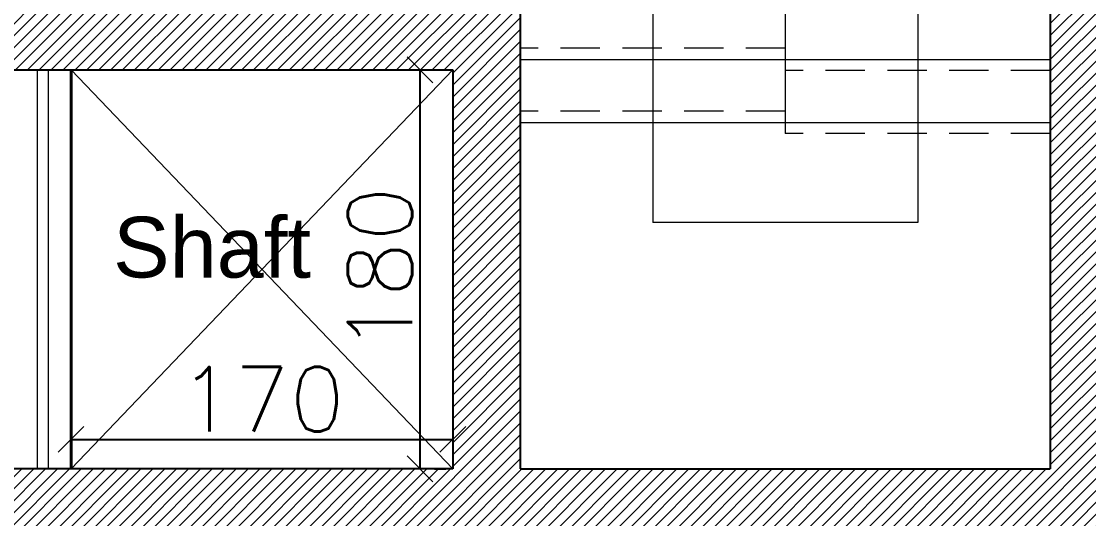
# Model space of a CAD drawing. Header units: metres. Extents: x -322116 to -321123, y -26723 to -26468.
# Drawn here: x -321720.433 to -321715.681, y -26554.041 to -26551.829 of the extents above; entities that cross this region are included whole.
import ezdxf

# ---------------------------------------------------------------- set-up
doc = ezdxf.new("R2010")
doc.units = ezdxf.units.M
doc.header["$LTSCALE"] = 7
doc.header["$MEASUREMENT"] = 0
doc.header["$PDMODE"] = 34
doc.header["$PDSIZE"] = 0.5
doc.linetypes.add('1363-TXX-A-XXX-Plots layouts-R02$0$HIDDEN', pattern=[0.375, 0.25, -0.125])
doc.linetypes.add('Hidden', pattern=[9.525, 6.35, -3.175])
doc.layers.add('22-1-14-ROAD P2PFGC', color=5, linetype='Continuous')
for name, color, linetype, lineweight in [('A-ANNO-TXT3', 6, 'Continuous', 30), ('A-FLOR-HIDN', 9, 'Hidden', 13), ('A-GRID-DIMS', 142, 'Continuous', 9), ('A-PATT', 8, 'Continuous', 5), ('A-STRS', 2, 'Continuous', 18), ('A-WALL-BLWO', 7, 'Continuous', 40), ('L-Structure', 5, 'Continuous', 15), ('PATT-CONC', 8, 'Continuous', 9), ('plaster', 1, 'Continuous', 0), ('XREF-W09-A-ELEV04$0$A--SECT-TILE', 32, 'Continuous', 5)]:
    doc.layers.add(name, color=color, linetype=linetype, lineweight=lineweight)
doc.styles.add('EG_SIMPLEX', font='SIMPLEX.shx')
doc.styles.get("Standard").update_dxf_attribs({"font": 'romans.shx', "height": 0.5})
doc.dimstyles.new('ERGA-M-0200', dxfattribs={"dimscale": 1.15, "dimtxt": 0.2, "dimasz": 0.2, "dimexe": 0.1, "dimexo": 0.1, "dimgap": 0.06, "dimtad": 1, "dimdec": 1, "dimlfac": 100, "dimrnd": 5, "dimdsep": 46, "dimtxsty": 'EG_SIMPLEX', "dimblk1": 'OBLIQUE', "dimblk2": 'OBLIQUE', "dimsah": 1, "dimcen": 0.3, "dimclrd": 256, "dimclre": 256, "dimclrt": 2, "dimadec": 0, "dimazin": 0, "dimtfac": 1, "dimtdec": 1, "dimtix": 1, "dimtmove": 2, "dimatfit": 3, "dimldrblk": 'OBLIQUE', "dimfxl": 1, "dimtolj": 1, "dimtzin": 0, "dimarcsym": 0})

# ---------------------------------------------------------------- blocks, each defined once
blk = doc.blocks.new('block')
at = {"layer": 'PATT-CONC', "transparency": 33554610}
h = blk.add_hatch(dxfattribs=at)
h.set_pattern_fill('ANSI31', color=8, scale=0.3)
h.set_pattern_definition([(45, (0, 0), (-0.0265165042945, 0.0265165042945), [])])
edge = h.paths.add_edge_path()
edge.add_line((-321666.3118, -26556.5581), (-321655.5118, -26556.5581))
edge.add_line((-321655.5118, -26556.5581), (-321655.5118, -26553.8198))
edge.add_line((-321655.5118, -26553.8198), (-321653.5118, -26553.8198))
edge.add_line((-321653.5118, -26553.8198), (-321653.5118, -26552.0448))
edge.add_line((-321653.5118, -26552.0448), (-321655.5118, -26552.0448))
edge.add_line((-321655.5118, -26552.0448), (-321655.5118, -26549.7581))
edge.add_line((-321655.5118, -26549.7581), (-321655.2118, -26549.7581))
edge.add_line((-321655.2118, -26549.7581), (-321655.2118, -26551.7448))
edge.add_line((-321655.2118, -26551.7448), (-321653.5118, -26551.7448))
edge.add_line((-321653.5118, -26551.7448), (-321653.5118, -26549.7581))
edge.add_line((-321653.5118, -26549.7581), (-321653.2118, -26549.7581))
edge.add_line((-321653.2118, -26549.7581), (-321653.2118, -26553.8198))
edge.add_line((-321653.2118, -26553.8198), (-321650.8518, -26553.8198))
edge.add_line((-321650.8518, -26553.8198), (-321650.8514, -26549.7581))
edge.add_line((-321650.8514, -26549.7581), (-321650.5518, -26549.7581))
edge.add_line((-321650.5518, -26549.7581), (-321650.5518, -26554.1198))
edge.add_line((-321650.5518, -26554.1198), (-321651.4424, -26554.1198))
edge.add_line((-321651.4424, -26554.1198), (-321651.4424, -26556.5581))
edge.add_line((-321651.4424, -26556.5581), (-321642.2603, -26556.5581))
at = {"layer": 'L-Structure'}
blk.add_lwpolyline([(-321666.3118, -26556.5581), (-321655.5118, -26556.5581), (-321655.5118, -26553.8198), (-321653.5118, -26553.8198), (-321653.5118, -26552.0448), (-321655.5118, -26552.0448), (-321655.5118, -26549.7581), (-321655.2118, -26549.7581), (-321655.2118, -26551.7448), (-321653.5118, -26551.7448), (-321653.5118, -26549.7581), (-321653.2118, -26549.7581), (-321653.2118, -26553.8198), (-321650.8518, -26553.8198), (-321650.8514, -26549.7581), (-321650.5518, -26549.7581), (-321650.5518, -26554.1198), (-321651.4424, -26554.1198), (-321651.4424, -26556.5581), (-321642.2603, -26556.5581)], dxfattribs=at)
blk = doc.blocks.new('new for 322')
at = {"layer": 'plaster'}
h = blk.add_hatch(dxfattribs=at)
h.set_pattern_fill('ANSI38', color=256, scale=1.6)
h.paths.add_polyline_path([(-321765.0788, -26543.0781), (-321765.5036, -26543.5028), (-321766.2268, -26542.7796), (-321766.2956, -26542.7796), (-321765.5175, -26558.0822), (-321764.316, -26558.0822)])
h.paths.add_polyline_path([(-321768.5834, -26556.8625), (-321781.7424, -26556.8822), (-321781.7424, -26554.1198), (-321785.2118, -26554.1198), (-321785.2118, -26556.8581), (-321797.2021, -26556.8581), (-321797.2961, -26558.0581), (-321784.2274, -26558.0581), (-321784.2274, -26555.3198), (-321783.0674, -26555.3198), (-321783.0674, -26558.0822), (-321768.5214, -26558.0822)])
h.paths.add_polyline_path([(-321765.5798, -26556.8581), (-321768.5834, -26556.8625), (-321768.5214, -26558.0822), (-321765.5175, -26558.0822)])
h.paths.add_polyline_path([(-321797.2021, -26556.8581), (-321800.2113, -26556.8581), (-321800.3053, -26558.0581), (-321797.2961, -26558.0581)])
h.paths.add_polyline_path([(-321799.6506, -26549.7008), (-321799.1168, -26542.8869), (-321799.7327, -26543.5028), (-321800.3225, -26542.9129), (-321800.847, -26549.6071), (-321801.509, -26558.0581), (-321800.3053, -26558.0581), (-321800.2113, -26556.8581), (-321800.2113, -26556.8581)])
h.paths.add_polyline_path([(-321798.8905, -26539.9977), (-321798.2566, -26531.9053), (-321770.9538, -26531.9053), (-321771.0148, -26530.7053), (-321799.3662, -26530.7053), (-321800.0868, -26539.9039), (-321800.3225, -26542.9129), (-321799.7327, -26543.5028), (-321799.1168, -26542.8869)])
edge = h.paths.add_edge_path(flags=16)
edge.add_arc((-321799.7327, -26542.7796), 0.5062, 0, 360)
h.paths.add_polyline_path([(-321799.9764, -26543.172), (-321799.4889, -26543.172), (-321799.4889, -26542.8345), (-321799.9764, -26542.8345)], flags=0)
h.paths.add_polyline_path([(-321800.1505, -26542.7522), (-321799.3148, -26542.7522), (-321799.3148, -26542.4147), (-321800.1505, -26542.4147)], flags=0)
h.paths.add_polyline_path([(-321800.0191, -26538.1625), (-321799.0769, -26538.1625), (-321799.0769, -26537.7125), (-321800.0191, -26537.7125)], flags=17)
h.paths.add_polyline_path([(-321799.7372, -26537.6648), (-321799.3588, -26537.6648), (-321799.3588, -26537.2054), (-321799.7372, -26537.2054)], flags=16)
edge = h.paths.add_edge_path()
edge.add_line((-321765.8073, -26528.7505), (-321767.005, -26528.8262))
edge.add_line((-321767.005, -26528.8262), (-321766.2956, -26542.7796))
edge.add_line((-321766.2956, -26542.7796), (-321766.2268, -26542.7796))
edge.add_line((-321766.2268, -26542.7796), (-321766.0098, -26542.7796))
edge.add_arc((-321765.5036, -26542.7796), 0.5062, 39.0187, 180, ccw=False)
edge.add_line((-321765.1102, -26542.4608), (-321765.8073, -26528.7505))
blk = doc.blocks.new('_OBLIQUE')
at = {"color": 0, "linetype": 'ByBlock'}
blk.add_line((-0.5, -0.5), (0.5, 0.5), dxfattribs=at)
blk = doc.blocks.new('*D233')
at = {"layer": 'A-GRID-DIMS', "lineweight": -2, "transparency": 16777216}
for p, q in [((-321720.2118, -26553.6154), (-321720.2118, -26553.8035)), ((-321718.5118, -26553.6154), (-321718.5118, -26553.8035)), ((-321720.2118, -26553.6885), (-321718.5118, -26553.6885))]:
    blk.add_line(p, q, dxfattribs=at)
at = {"layer": 'Defpoints', "color": 0, "transparency": 16777216}
for p in [(-321720.2118, -26553.5004), (-321718.5118, -26553.5004, 0), (-321718.5118, -26553.6885)]:
    blk.add_point(p, dxfattribs=at)
at = {"layer": 'A-GRID-DIMS', "lineweight": -2, "transparency": 16777216, "xscale": 0.115, "yscale": 0.115, "zscale": 0.115, "rotation": 180}
blk.add_blockref('_OBLIQUE', (-321720.2118, -26553.6885), dxfattribs=at)
at = {"layer": 'A-GRID-DIMS', "lineweight": -2, "transparency": 16777216, "xscale": 0.115, "yscale": 0.115, "zscale": 0.115}
blk.add_blockref('_OBLIQUE', (-321718.5118, -26553.6885), dxfattribs=at)
at = {"layer": 'A-GRID-DIMS', "color": 2, "transparency": 16777216, "insert": (-321719.3618, -26553.5102), "char_height": 0.2875, "attachment_point": 5, "style": 'EG_SIMPLEX'}
blk.add_mtext('\\A1;170', dxfattribs=at)
blk = doc.blocks.new('*D234')
at = {"layer": 'A-GRID-DIMS', "lineweight": -2, "transparency": 16777216}
for p, q in [((-321718.6581, -26552.0448), (-321718.6581, -26553.8198)), ((-321718.5935, -26552.0448), (-321718.5431, -26552.0448)), ((-321718.5935, -26553.8198), (-321718.5431, -26553.8198))]:
    blk.add_line(p, q, dxfattribs=at)
at = {"layer": 'Defpoints', "color": 0, "transparency": 16777216}
for p in [(-321718.7085, -26552.0448), (-321718.7085, -26553.8198), (-321718.6581, -26553.8198)]:
    blk.add_point(p, dxfattribs=at)
at = {"layer": 'A-GRID-DIMS', "lineweight": -2, "transparency": 16777216, "xscale": 0.115, "yscale": 0.115, "zscale": 0.115}
for p, rotation in [((-321718.6581, -26552.0448), 90), ((-321718.6581, -26553.8198), 270)]:
    blk.add_blockref('_OBLIQUE', p, dxfattribs=dict(at, rotation=rotation))
at = {"layer": 'A-GRID-DIMS', "color": 2, "transparency": 16777216, "insert": (-321718.8363, -26552.9323), "char_height": 0.2875, "attachment_point": 5, "rotation": 90, "style": 'EG_SIMPLEX'}
blk.add_mtext('\\A1;180', dxfattribs=at)

msp = doc.modelspace()

# ---------------------------------------------------------------- linework, layer by layer
at = {"layer": '22-1-14-ROAD P2PFGC'}
for p, q in [((-321720.5118, -26552.0448), (-321718.5118, -26552.0448)), ((-321718.5118, -26552.0448, 0), (-321718.5118, -26553.8198, 0)), ((-321718.5118, -26553.8198, 0), (-321720.5118, -26553.8198, 0)), ((-321718.2118, -26553.8198), (-321715.8518, -26553.8198, 0))]:
    msp.add_line(p, q, dxfattribs=at)
msp.add_lwpolyline([(-321718.2118, -26549.7581), (-321718.2118, -26553.8198)], dxfattribs=at)
at = {"layer": '22-1-14-ROAD P2PFGC', "elevation": 0}
msp.add_lwpolyline([(-321715.8518, -26549.7581), (-321715.8518, -26553.8198)], dxfattribs=at)
at = {"layer": 'A-FLOR-HIDN', "linetype": '1363-TXX-A-XXX-Plots layouts-R02$0$HIDDEN', "ltscale": 0.1, "extrusion": (1.49774e-07, -5.54664e-07, 1)}
for p, q in [((-321717.0318, -26551.9481, 0.0001), (-321718.2118, -26551.9481)), ((-321717.0318, -26551.9481, 0.0001), (-321718.2118, -26551.9481)), ((-321715.8518, -26552.0481, 0), (-321717.0318, -26552.0481, 0.0001)), ((-321715.8518, -26552.0481, 0), (-321717.0318, -26552.0481, 0.0001)), ((-321717.0318, -26552.2281, 0.0001), (-321718.2118, -26552.2281)), ((-321717.0318, -26552.2281, 0.0001), (-321718.2118, -26552.2281)), ((-321715.8518, -26552.3281, 0), (-321717.0318, -26552.3281, 0.0001)), ((-321715.8518, -26552.3281, 0), (-321717.0318, -26552.3281, 0.0001))]:
    msp.add_line(p, q, dxfattribs=at)
at = {"layer": 'A-PATT', "extrusion": (1.49774e-07, -5.54664e-07, 1)}
for p, q in [((-321716.4418, -26549.7981, 0.0001), (-321716.4418, -26552.7231, 0.0001)), ((-321716.4418, -26549.7981, 0.0001), (-321716.4418, -26552.7231, 0.0001)), ((-321716.4418, -26552.7231, 0), (-321717.6218, -26552.7231, 0))]:
    msp.add_line(p, q, dxfattribs=at)
at = {"layer": 'A-PATT'}
msp.add_line((-321717.6218, -26550.0381, 0.0001), (-321717.6218, -26552.7231, 0.0001), dxfattribs=at)
for points in [[(-321718.5118, -26552.0448), (-321720.2118, -26553.8198)], [(-321720.2118, -26552.0448), (-321718.5118, -26553.8198)]]:
    msp.add_lwpolyline(points, dxfattribs=at)
at = {"layer": 'A-STRS'}
msp.add_line((-321717.0318, -26549.7581, 0.0001), (-321717.0318, -26552.3281, 0.0001), dxfattribs=at)
at = {"layer": 'A-STRS', "extrusion": (1.49774e-07, -5.54664e-07, 1)}
for p, q in [((-321718.2118, -26551.9981, 0), (-321715.8518, -26551.9981, 0)), ((-321718.2118, -26552.2781, 0), (-321715.8518, -26552.2781, 0))]:
    msp.add_line(p, q, dxfattribs=at)
at = {"layer": 'A-WALL-BLWO'}
msp.add_line((-321720.2118, -26553.8198), (-321720.2118, -26552.0448), dxfattribs=at)
at = {"layer": 'XREF-W09-A-ELEV04$0$A--SECT-TILE'}
for p, q in [((-321720.3618, -26553.8198), (-321720.3618, -26552.0448)), ((-321720.3118, -26553.8198), (-321720.3118, -26552.0448))]:
    msp.add_line(p, q, dxfattribs=at)

# ---------------------------------------------------------------- block references
at = {"layer": 'A-WALL-BLWO'}
for name, p in [('new for 322', (65, 0)), ('block', (-65, 0))]:
    msp.add_blockref(name, p, dxfattribs=at)

# ---------------------------------------------------------------- texts
at = {"layer": 'A-ANNO-TXT3', "lineweight": 5, "insert": (-321720.0241, -26552.6979), "char_height": 0.27, "attachment_point": 1, "rotation": 359.9008}
msp.add_mtext_dynamic_manual_height_columns('\\A1;{\\fArial Unicode MS|b0|i0|c0|p34;Shaft}', width=2.985678, gutter_width=3.0774, heights=[1.4075], dxfattribs=at)

# ---------------------------------------------------------------- dimensions: what is measured, and where the dimension line sits
at = {"layer": 'A-GRID-DIMS'}
dim = msp.add_linear_dim(base=(-321718.6581, -26553.8198), p1=(-321718.7085, -26552.0448), p2=(-321718.7085, -26553.8198), angle=90, dimstyle='ERGA-M-0200', override={"dimtxt": 0.25, "dimasz": 0.1, "dimgap": 0.03, "dimfxl": 100}, dxfattribs=at)
dim.commit()
dim.dimension.update_dxf_attribs({"geometry": '*D234', "text_midpoint": (-321718.8363, -26552.9323)})
dim = msp.add_linear_dim(base=(-321718.5118, -26553.6885), p1=(-321720.2118, -26553.5004), p2=(-321718.5118, -26553.5004, 0), dimstyle='ERGA-M-0200', override={"dimtxt": 0.25, "dimasz": 0.1, "dimgap": 0.03, "dimfxl": 100}, dxfattribs=at)
dim.commit()
dim.dimension.update_dxf_attribs({"geometry": '*D233', "text_midpoint": (-321719.3618, -26553.5102)})

doc.saveas('drawing.dxf')
